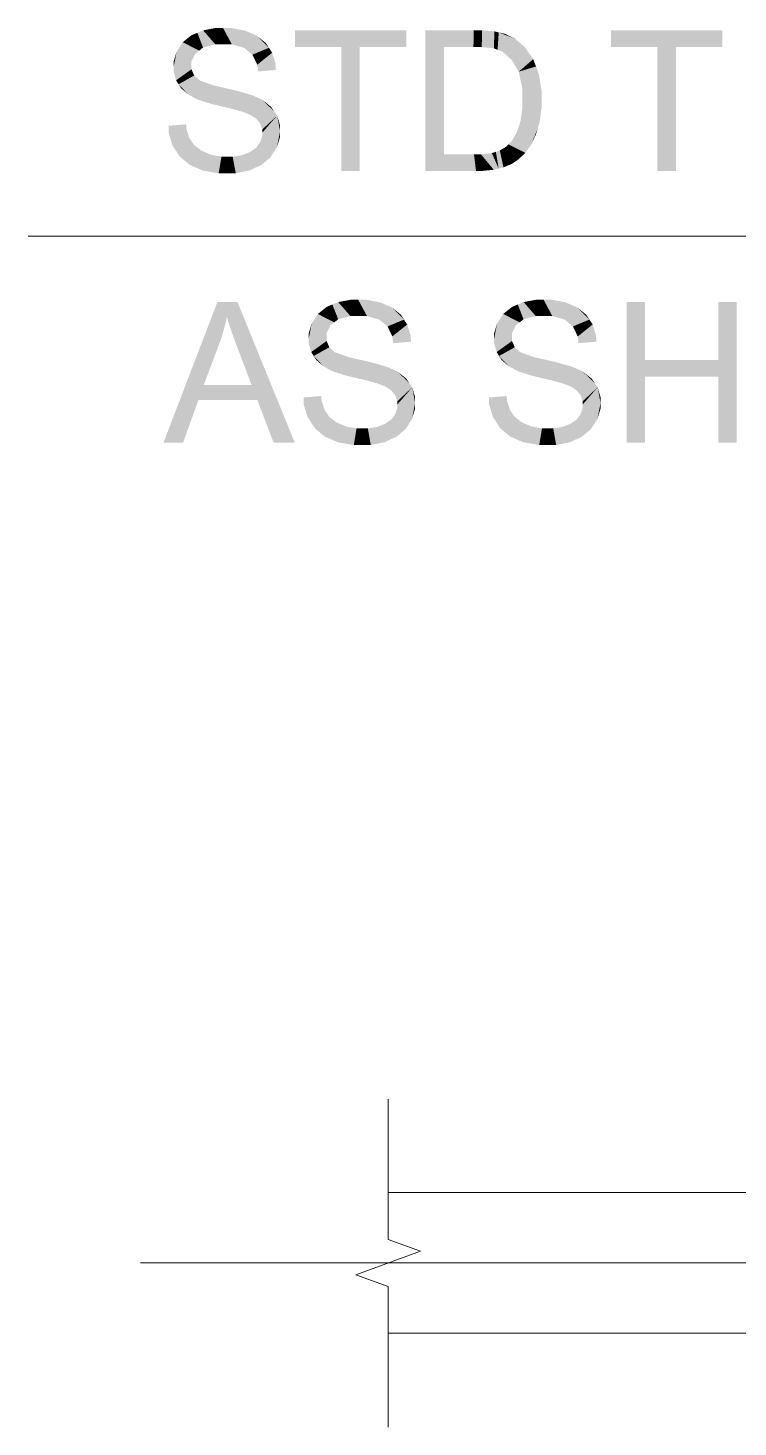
# Model space of a CAD drawing. Header units: millimetres. Extents: x 2 to 579, y 1 to 405.
# Drawn here: x 244.94 to 251.76, y 81.87 to 95.3 of the extents above; entities that cross this region are included whole.
import ezdxf

# ---------------------------------------------------------------- set-up
doc = ezdxf.new("R2010")
doc.units = ezdxf.units.MM
doc.linetypes.add('XKITLINE00', pattern=[0])
doc.layers.add('LinkedObject', color=7, linetype='Continuous', lineweight=0)

# ---------------------------------------------------------------- blocks, each defined once
blk = doc.blocks.new('*A4')
at = {"layer": 'LinkedObject'}
for points in [[(246.62, 95.282), (246.737, 95.147), (246.564, 95.258)], [(246.743, 95.305), (246.737, 95.147), (246.62, 95.282)], [(246.811, 95.305), (246.737, 95.147), (246.743, 95.305)], [(246.737, 95.147), (246.811, 95.305), (246.818, 95.147)], [(246.811, 95.305), (246.896, 95.147), (246.818, 95.147)], [(247.019, 95.28), (246.811, 95.305), (246.886, 95.305)], [(247.076, 95.256), (246.811, 95.305), (247.019, 95.28)], [(247.014, 95.114), (246.811, 95.305), (247.076, 95.256)], [(246.896, 95.147), (246.811, 95.305), (247.014, 95.114)], [(247.502, 95.282), (247.946, 95.122), (247.502, 95.122)], [(248.124, 95.122), (247.946, 95.122), (247.502, 95.282)], [(248.124, 95.122), (247.502, 95.282), (248.571, 95.282)], [(248.124, 95.122), (248.571, 95.282), (248.571, 95.122)], [(248.755, 95.282), (248.933, 95.122), (248.755, 93.932)], [(249.216, 95.122), (248.755, 95.282), (249.219, 95.282)], [(248.933, 95.122), (248.755, 95.282), (249.216, 95.122)], [(249.219, 95.282), (249.296, 95.122), (249.216, 95.122)], [(249.298, 95.282), (249.296, 95.122), (249.219, 95.282)], [(249.298, 95.282), (249.412, 95.109), (249.296, 95.122)], [(249.418, 95.272), (249.412, 95.109), (249.298, 95.282)], [(249.459, 95.262), (249.412, 95.109), (249.418, 95.272)], [(250.538, 95.282), (250.982, 95.122), (250.538, 95.122)], [(251.16, 95.122), (250.982, 95.122), (250.538, 95.282)], [(251.16, 95.122), (250.538, 95.282), (251.607, 95.282)], [(251.16, 95.122), (251.607, 95.282), (251.607, 95.122)], [(246.424, 95.168), (246.582, 95.087), (246.395, 95.123)], [(246.508, 95.235), (246.582, 95.087), (246.424, 95.168)], [(246.619, 95.117), (246.508, 95.235), (246.564, 95.258)], [(246.582, 95.087), (246.508, 95.235), (246.619, 95.117)], [(246.564, 95.258), (246.737, 95.147), (246.619, 95.117)], [(247.076, 95.256), (247.053, 95.081), (247.014, 95.114)], [(247.133, 95.232), (247.053, 95.081), (247.076, 95.256)], [(247.053, 95.081), (247.133, 95.232), (247.093, 95.048)], [(247.093, 95.048), (247.133, 95.232), (247.252, 95.114)], [(247.252, 95.114), (247.133, 95.232), (247.221, 95.161)], [(249.459, 95.262), (249.448, 95.095), (249.412, 95.109)], [(249.448, 95.095), (249.459, 95.262), (249.497, 95.075)], [(249.616, 95.201), (249.459, 95.262), (249.517, 95.249)], [(249.657, 95.166), (249.459, 95.262), (249.616, 95.201)], [(249.582, 94.999), (249.459, 95.262), (249.657, 95.166)], [(249.497, 95.075), (249.459, 95.262), (249.582, 94.999)], [(249.657, 95.166), (249.617, 94.942), (249.582, 94.999)], [(249.71, 95.12), (249.617, 94.942), (249.657, 95.166)], [(246.395, 95.123), (246.337, 94.932), (246.366, 95.079)], [(246.545, 95.058), (246.337, 94.932), (246.395, 95.123)], [(246.366, 95.079), (246.337, 94.932), (246.337, 94.983)], [(246.508, 94.986), (246.337, 94.932), (246.545, 95.058)], [(246.395, 95.123), (246.582, 95.087), (246.545, 95.058)], [(247.252, 95.114), (247.14, 94.952), (247.093, 95.048)], [(247.283, 95.067), (247.14, 94.952), (247.252, 95.114)], [(247.316, 94.96), (247.14, 94.952), (247.283, 95.067)], [(247.946, 93.932), (248.124, 95.122), (248.124, 93.932)], [(247.946, 95.122), (248.124, 95.122), (247.946, 93.932)], [(248.755, 93.932), (248.933, 95.122), (248.933, 94.091)], [(249.79, 95.005), (249.617, 94.942), (249.71, 95.12)], [(249.617, 94.942), (249.79, 95.005), (249.651, 94.885)], [(249.651, 94.885), (249.79, 95.005), (249.817, 94.935)], [(250.982, 93.932), (251.16, 95.122), (251.16, 93.932)], [(250.982, 95.122), (251.16, 95.122), (250.982, 93.932)], [(246.337, 94.932), (246.508, 94.986), (246.508, 94.944)], [(246.508, 94.908), (246.337, 94.932), (246.508, 94.944)], [(246.337, 94.932), (246.508, 94.908), (246.337, 94.886)], [(246.337, 94.886), (246.508, 94.908), (246.36, 94.802)], [(246.36, 94.802), (246.508, 94.908), (246.384, 94.764)], [(246.384, 94.764), (246.508, 94.908), (246.534, 94.848)], [(247.318, 94.901), (247.14, 94.952), (247.316, 94.96)], [(247.14, 94.952), (247.318, 94.901), (247.147, 94.887)], [(249.817, 94.935), (249.686, 94.723), (249.651, 94.885)], [(249.843, 94.865), (249.686, 94.723), (249.817, 94.935)], [(246.534, 94.848), (246.479, 94.664), (246.384, 94.764)], [(246.384, 94.764), (246.479, 94.664), (246.408, 94.726)], [(246.561, 94.824), (246.479, 94.664), (246.534, 94.848)], [(246.479, 94.664), (246.561, 94.824), (246.528, 94.638)], [(246.528, 94.638), (246.561, 94.824), (246.586, 94.801)], [(246.528, 94.638), (246.586, 94.801), (246.565, 94.618)], [(246.565, 94.618), (246.586, 94.801), (246.695, 94.576)], [(246.695, 94.576), (246.586, 94.801), (246.721, 94.753)], [(246.695, 94.576), (246.721, 94.753), (246.788, 94.554)], [(246.788, 94.554), (246.721, 94.753), (246.83, 94.728)], [(249.87, 94.704), (249.686, 94.723), (249.843, 94.865)], [(246.788, 94.554), (246.83, 94.728), (246.881, 94.532)], [(246.881, 94.532), (246.83, 94.728), (246.939, 94.703)], [(246.881, 94.532), (246.939, 94.703), (247.001, 94.499)], [(247.001, 94.499), (246.939, 94.703), (247.028, 94.488)], [(247.028, 94.488), (246.939, 94.703), (247.07, 94.472)], [(247.088, 94.66), (247.07, 94.472), (246.939, 94.703)], [(247.128, 94.642), (247.07, 94.472), (247.088, 94.66)], [(247.07, 94.472), (247.128, 94.642), (247.131, 94.432)], [(247.131, 94.432), (247.128, 94.642), (247.187, 94.615)], [(247.131, 94.432), (247.187, 94.615), (247.15, 94.408)], [(247.15, 94.408), (247.187, 94.615), (247.169, 94.385)], [(247.187, 94.615), (247.302, 94.504), (247.169, 94.385)], [(247.302, 94.504), (247.187, 94.615), (247.274, 94.546)], [(249.87, 94.614), (249.686, 94.723), (249.87, 94.704)], [(249.686, 94.723), (249.87, 94.614), (249.686, 94.617)], [(249.87, 94.614), (249.686, 94.54), (249.686, 94.617)], [(249.87, 94.537), (249.686, 94.54), (249.87, 94.614)], [(247.169, 94.385), (247.302, 94.504), (247.187, 94.329)], [(247.187, 94.329), (247.302, 94.504), (247.331, 94.463)], [(249.686, 94.54), (249.87, 94.537), (249.668, 94.41)], [(249.668, 94.41), (249.87, 94.537), (249.834, 94.341)], [(249.834, 94.341), (249.87, 94.537), (249.852, 94.401)], [(246.461, 94.329), (246.287, 94.365), (246.456, 94.38)], [(246.287, 94.365), (246.361, 94.123), (246.289, 94.297)], [(246.461, 94.329), (246.361, 94.123), (246.287, 94.365)], [(247.187, 94.329), (247.331, 94.463), (247.187, 94.298)], [(247.187, 94.298), (247.331, 94.463), (247.187, 94.266)], [(247.331, 94.463), (247.359, 94.313), (247.187, 94.266)], [(247.359, 94.313), (247.331, 94.463), (247.359, 94.367)], [(249.583, 94.218), (249.834, 94.341), (249.742, 94.145)], [(249.633, 94.303), (249.834, 94.341), (249.583, 94.218)], [(249.651, 94.357), (249.834, 94.341), (249.633, 94.303)], [(249.834, 94.341), (249.651, 94.357), (249.668, 94.41)], [(249.742, 94.145), (249.834, 94.341), (249.77, 94.184)], [(249.77, 94.184), (249.834, 94.341), (249.816, 94.282)], [(246.289, 94.297), (246.361, 94.123), (246.326, 94.176)], [(246.489, 94.246), (246.361, 94.123), (246.461, 94.329)], [(246.361, 94.123), (246.489, 94.246), (246.396, 94.069)], [(246.396, 94.069), (246.489, 94.246), (246.493, 93.989)], [(246.511, 94.213), (246.493, 93.989), (246.489, 94.246)], [(246.533, 94.181), (246.493, 93.989), (246.511, 94.213)], [(247.168, 94.208), (247.328, 94.157), (247.149, 94.182)], [(247.168, 94.208), (247.359, 94.313), (247.328, 94.157)], [(247.187, 94.266), (247.359, 94.313), (247.168, 94.208)], [(247.328, 94.157), (247.359, 94.313), (247.359, 94.259)], [(249.742, 94.145), (249.552, 94.186), (249.583, 94.218)], [(246.533, 94.181), (246.555, 93.962), (246.493, 93.989)], [(246.601, 94.128), (246.555, 93.962), (246.533, 94.181)], [(246.555, 93.962), (246.601, 94.128), (246.616, 93.935)], [(246.646, 94.108), (246.616, 93.935), (246.601, 94.128)], [(246.692, 94.088), (246.616, 93.935), (246.646, 94.108)], [(246.692, 94.088), (246.769, 93.909), (246.616, 93.935)], [(246.796, 94.068), (246.769, 93.909), (246.692, 94.088)], [(246.796, 94.068), (246.861, 93.909), (246.769, 93.909)], [(246.853, 94.068), (246.861, 93.909), (246.796, 94.068)], [(246.853, 94.068), (246.933, 93.909), (246.861, 93.909)], [(246.904, 94.068), (246.933, 93.909), (246.853, 94.068)], [(246.994, 94.083), (247.12, 93.962), (246.904, 94.068)], [(246.904, 94.068), (247.12, 93.962), (246.933, 93.909)], [(247.033, 94.098), (247.266, 94.062), (246.994, 94.083)], [(247.178, 93.988), (246.994, 94.083), (247.266, 94.062)], [(247.12, 93.962), (246.994, 94.083), (247.178, 93.988)], [(247.072, 94.114), (247.266, 94.062), (247.033, 94.098)], [(247.13, 94.155), (247.297, 94.11), (247.072, 94.114)], [(247.072, 94.114), (247.297, 94.11), (247.266, 94.062)], [(247.149, 94.182), (247.328, 94.157), (247.13, 94.155)], [(247.297, 94.11), (247.13, 94.155), (247.328, 94.157)], [(248.933, 94.091), (249.241, 93.932), (248.755, 93.932)], [(249.221, 94.091), (249.241, 93.932), (248.933, 94.091)], [(249.221, 94.091), (249.302, 93.932), (249.241, 93.932)], [(249.288, 94.091), (249.302, 93.932), (249.221, 94.091)], [(249.458, 93.955), (249.288, 94.091), (249.393, 94.103)], [(249.411, 93.943), (249.288, 94.091), (249.458, 93.955)], [(249.302, 93.932), (249.288, 94.091), (249.411, 93.943)], [(249.431, 94.116), (249.458, 93.955), (249.393, 94.103)], [(249.469, 94.128), (249.458, 93.955), (249.431, 94.116)], [(249.458, 93.955), (249.469, 94.128), (249.505, 93.966)], [(249.619, 94.022), (249.469, 94.128), (249.529, 94.163)], [(249.586, 94), (249.469, 94.128), (249.619, 94.022)], [(249.505, 93.966), (249.469, 94.128), (249.586, 94)], [(249.552, 94.186), (249.652, 94.045), (249.529, 94.163)], [(249.529, 94.163), (249.652, 94.045), (249.619, 94.022)], [(249.714, 94.106), (249.552, 94.186), (249.742, 94.145)], [(249.652, 94.045), (249.552, 94.186), (249.714, 94.106)], [(246.933, 93.909), (247.12, 93.962), (247.063, 93.935)], [(246.757, 92.672), (246.775, 92.272), (246.239, 91.322)], [(246.775, 92.272), (246.757, 92.672), (246.798, 92.336)], [(246.798, 92.336), (246.757, 92.672), (246.834, 92.465)], [(246.834, 92.465), (246.757, 92.672), (246.848, 92.53)], [(246.95, 92.672), (246.848, 92.53), (246.757, 92.672)], [(246.848, 92.53), (246.95, 92.672), (246.864, 92.475)], [(246.864, 92.475), (246.95, 92.672), (246.912, 92.334)], [(246.912, 92.334), (246.95, 92.672), (246.944, 92.249)], [(246.944, 92.249), (246.95, 92.672), (247.085, 91.876)], [(247.085, 91.876), (246.95, 92.672), (247.14, 91.731)], [(247.14, 91.731), (246.95, 92.672), (247.5, 91.322)], [(247.806, 92.625), (247.88, 92.477), (247.721, 92.558)], [(247.917, 92.507), (247.806, 92.625), (247.861, 92.649)], [(247.88, 92.477), (247.806, 92.625), (247.917, 92.507)], [(247.917, 92.672), (248.035, 92.537), (247.861, 92.649)], [(247.861, 92.649), (248.035, 92.537), (247.917, 92.507)], [(248.041, 92.695), (248.035, 92.537), (247.917, 92.672)], [(248.109, 92.695), (248.035, 92.537), (248.041, 92.695)], [(248.035, 92.537), (248.109, 92.695), (248.116, 92.537)], [(248.109, 92.695), (248.194, 92.537), (248.116, 92.537)], [(248.316, 92.67), (248.109, 92.695), (248.184, 92.695)], [(248.373, 92.646), (248.109, 92.695), (248.316, 92.67)], [(248.311, 92.504), (248.109, 92.695), (248.373, 92.646)], [(248.194, 92.537), (248.109, 92.695), (248.311, 92.504)], [(248.373, 92.646), (248.351, 92.471), (248.311, 92.504)], [(248.431, 92.622), (248.351, 92.471), (248.373, 92.646)], [(248.351, 92.471), (248.431, 92.622), (248.391, 92.438)], [(248.391, 92.438), (248.431, 92.622), (248.549, 92.504)], [(248.549, 92.504), (248.431, 92.622), (248.519, 92.551)], [(249.586, 92.625), (249.66, 92.477), (249.502, 92.558)], [(249.697, 92.507), (249.586, 92.625), (249.642, 92.649)], [(249.66, 92.477), (249.586, 92.625), (249.697, 92.507)], [(249.698, 92.672), (249.815, 92.537), (249.642, 92.649)], [(249.642, 92.649), (249.815, 92.537), (249.697, 92.507)], [(249.821, 92.695), (249.815, 92.537), (249.698, 92.672)], [(249.89, 92.695), (249.815, 92.537), (249.821, 92.695)], [(249.815, 92.537), (249.89, 92.695), (249.896, 92.537)], [(249.89, 92.695), (249.974, 92.537), (249.896, 92.537)], [(250.097, 92.67), (249.89, 92.695), (249.965, 92.695)], [(250.154, 92.646), (249.89, 92.695), (250.097, 92.67)], [(250.092, 92.504), (249.89, 92.695), (250.154, 92.646)], [(249.974, 92.537), (249.89, 92.695), (250.092, 92.504)], [(250.154, 92.646), (250.132, 92.471), (250.092, 92.504)], [(250.211, 92.622), (250.132, 92.471), (250.154, 92.646)], [(250.132, 92.471), (250.211, 92.622), (250.171, 92.438)], [(250.171, 92.438), (250.211, 92.622), (250.33, 92.504)], [(250.33, 92.504), (250.211, 92.622), (250.299, 92.551)], [(250.865, 92.117), (250.687, 91.322), (250.687, 92.672)], [(250.865, 92.117), (250.687, 92.672), (250.865, 92.672)], [(251.745, 92.672), (251.567, 92.117), (251.567, 92.672)], [(251.567, 91.957), (251.567, 92.117), (251.745, 92.672)], [(251.567, 91.957), (251.745, 92.672), (251.745, 91.322)], [(247.692, 92.513), (247.634, 92.322), (247.663, 92.469)], [(247.843, 92.448), (247.634, 92.322), (247.692, 92.513)], [(247.663, 92.469), (247.634, 92.322), (247.634, 92.373)], [(247.721, 92.558), (247.88, 92.477), (247.692, 92.513)], [(247.692, 92.513), (247.88, 92.477), (247.843, 92.448)], [(248.549, 92.504), (248.437, 92.342), (248.391, 92.438)], [(248.58, 92.457), (248.437, 92.342), (248.549, 92.504)], [(248.613, 92.35), (248.437, 92.342), (248.58, 92.457)], [(249.473, 92.513), (249.415, 92.322), (249.444, 92.469)], [(249.623, 92.448), (249.415, 92.322), (249.473, 92.513)], [(249.444, 92.469), (249.415, 92.322), (249.415, 92.373)], [(249.502, 92.558), (249.66, 92.477), (249.473, 92.513)], [(249.473, 92.513), (249.66, 92.477), (249.623, 92.448)], [(250.33, 92.504), (250.218, 92.342), (250.171, 92.438)], [(250.361, 92.457), (250.218, 92.342), (250.33, 92.504)], [(250.394, 92.35), (250.218, 92.342), (250.361, 92.457)], [(247.806, 92.376), (247.634, 92.322), (247.843, 92.448)], [(247.634, 92.322), (247.806, 92.376), (247.806, 92.334)], [(247.806, 92.298), (247.634, 92.322), (247.806, 92.334)], [(247.634, 92.322), (247.806, 92.298), (247.634, 92.276)], [(248.616, 92.291), (248.437, 92.342), (248.613, 92.35)], [(248.437, 92.342), (248.616, 92.291), (248.444, 92.277)], [(249.586, 92.376), (249.415, 92.322), (249.623, 92.448)], [(249.415, 92.322), (249.586, 92.376), (249.586, 92.334)], [(249.586, 92.298), (249.415, 92.322), (249.586, 92.334)], [(249.415, 92.322), (249.586, 92.298), (249.415, 92.276)], [(250.396, 92.291), (250.218, 92.342), (250.394, 92.35)], [(250.218, 92.342), (250.396, 92.291), (250.225, 92.277)], [(246.239, 91.322), (246.775, 92.272), (246.626, 91.876)], [(247.634, 92.276), (247.806, 92.298), (247.658, 92.192)], [(247.658, 92.192), (247.806, 92.298), (247.682, 92.154)], [(247.682, 92.154), (247.806, 92.298), (247.832, 92.238)], [(247.832, 92.238), (247.777, 92.054), (247.682, 92.154)], [(247.858, 92.214), (247.777, 92.054), (247.832, 92.238)], [(247.777, 92.054), (247.858, 92.214), (247.825, 92.028)], [(247.825, 92.028), (247.858, 92.214), (247.884, 92.191)], [(247.825, 92.028), (247.884, 92.191), (247.862, 92.008)], [(247.862, 92.008), (247.884, 92.191), (247.992, 91.966)], [(247.992, 91.966), (247.884, 92.191), (248.018, 92.143)], [(249.415, 92.276), (249.586, 92.298), (249.439, 92.192)], [(249.439, 92.192), (249.586, 92.298), (249.462, 92.154)], [(249.462, 92.154), (249.586, 92.298), (249.613, 92.238)], [(249.613, 92.238), (249.558, 92.054), (249.462, 92.154)], [(249.639, 92.214), (249.558, 92.054), (249.613, 92.238)], [(249.558, 92.054), (249.639, 92.214), (249.606, 92.028)], [(249.606, 92.028), (249.639, 92.214), (249.665, 92.191)], [(249.606, 92.028), (249.665, 92.191), (249.643, 92.008)], [(249.643, 92.008), (249.665, 92.191), (249.773, 91.966)], [(249.773, 91.966), (249.665, 92.191), (249.799, 92.143)], [(247.682, 92.154), (247.777, 92.054), (247.705, 92.116)], [(247.992, 91.966), (248.018, 92.143), (248.085, 91.944)], [(248.085, 91.944), (248.018, 92.143), (248.127, 92.118)], [(248.085, 91.944), (248.127, 92.118), (248.178, 91.922)], [(248.178, 91.922), (248.127, 92.118), (248.236, 92.093)], [(248.178, 91.922), (248.236, 92.093), (248.298, 91.889)], [(248.298, 91.889), (248.236, 92.093), (248.326, 91.878)], [(248.326, 91.878), (248.236, 92.093), (248.368, 91.862)], [(248.385, 92.05), (248.368, 91.862), (248.236, 92.093)], [(248.426, 92.032), (248.368, 91.862), (248.385, 92.05)], [(249.462, 92.154), (249.558, 92.054), (249.486, 92.116)], [(249.773, 91.966), (249.799, 92.143), (249.866, 91.944)], [(249.866, 91.944), (249.799, 92.143), (249.908, 92.118)], [(249.866, 91.944), (249.908, 92.118), (249.959, 91.922)], [(249.959, 91.922), (249.908, 92.118), (250.017, 92.093)], [(249.959, 91.922), (250.017, 92.093), (250.079, 91.889)], [(250.079, 91.889), (250.017, 92.093), (250.106, 91.878)], [(250.106, 91.878), (250.017, 92.093), (250.149, 91.862)], [(250.166, 92.05), (250.149, 91.862), (250.017, 92.093)], [(250.207, 92.032), (250.149, 91.862), (250.166, 92.05)], [(250.865, 91.957), (250.687, 91.322), (250.865, 92.117)], [(250.865, 92.117), (251.567, 91.957), (250.865, 91.957)], [(251.567, 92.117), (251.567, 91.957), (250.865, 92.117)], [(248.368, 91.862), (248.426, 92.032), (248.429, 91.822)], [(248.429, 91.822), (248.426, 92.032), (248.485, 92.005)], [(248.429, 91.822), (248.485, 92.005), (248.447, 91.798)], [(248.447, 91.798), (248.485, 92.005), (248.466, 91.775)], [(248.485, 92.005), (248.6, 91.894), (248.466, 91.775)], [(248.6, 91.894), (248.485, 92.005), (248.572, 91.936)], [(250.149, 91.862), (250.207, 92.032), (250.209, 91.822)], [(250.209, 91.822), (250.207, 92.032), (250.266, 92.005)], [(250.209, 91.822), (250.266, 92.005), (250.228, 91.798)], [(250.228, 91.798), (250.266, 92.005), (250.247, 91.775)], [(250.266, 92.005), (250.381, 91.894), (250.247, 91.775)], [(250.381, 91.894), (250.266, 92.005), (250.353, 91.936)], [(250.687, 91.322), (250.865, 91.957), (250.865, 91.322)], [(251.567, 91.957), (251.745, 91.322), (251.567, 91.322)], [(246.575, 91.731), (246.239, 91.322), (246.626, 91.876)], [(246.626, 91.876), (247.14, 91.731), (246.575, 91.731)], [(247.085, 91.876), (247.14, 91.731), (246.626, 91.876)], [(248.466, 91.775), (248.6, 91.894), (248.485, 91.719)], [(248.485, 91.719), (248.6, 91.894), (248.628, 91.853)], [(248.485, 91.719), (248.628, 91.853), (248.485, 91.688)], [(248.485, 91.688), (248.628, 91.853), (248.485, 91.656)], [(248.628, 91.853), (248.656, 91.703), (248.485, 91.656)], [(248.656, 91.703), (248.628, 91.853), (248.656, 91.757)], [(250.247, 91.775), (250.381, 91.894), (250.265, 91.719)], [(250.265, 91.719), (250.381, 91.894), (250.409, 91.853)], [(250.265, 91.719), (250.409, 91.853), (250.265, 91.688)], [(250.265, 91.688), (250.409, 91.853), (250.265, 91.656)], [(250.409, 91.853), (250.437, 91.703), (250.265, 91.656)], [(250.437, 91.703), (250.409, 91.853), (250.437, 91.757)], [(246.239, 91.322), (246.575, 91.731), (246.427, 91.322)], [(247.14, 91.731), (247.5, 91.322), (247.297, 91.322)], [(247.759, 91.719), (247.584, 91.755), (247.753, 91.77)], [(247.584, 91.755), (247.658, 91.513), (247.586, 91.687)], [(247.759, 91.719), (247.658, 91.513), (247.584, 91.755)], [(247.586, 91.687), (247.658, 91.513), (247.623, 91.566)], [(247.787, 91.636), (247.658, 91.513), (247.759, 91.719)], [(248.466, 91.598), (248.656, 91.703), (248.625, 91.547)], [(248.485, 91.656), (248.656, 91.703), (248.466, 91.598)], [(248.625, 91.547), (248.656, 91.703), (248.656, 91.649)], [(249.54, 91.719), (249.365, 91.755), (249.534, 91.77)], [(249.365, 91.755), (249.439, 91.513), (249.367, 91.687)], [(249.54, 91.719), (249.439, 91.513), (249.365, 91.755)], [(249.367, 91.687), (249.439, 91.513), (249.404, 91.566)], [(249.567, 91.636), (249.439, 91.513), (249.54, 91.719)], [(250.246, 91.598), (250.437, 91.703), (250.406, 91.547)], [(250.265, 91.656), (250.437, 91.703), (250.246, 91.598)], [(250.406, 91.547), (250.437, 91.703), (250.437, 91.649)], [(247.658, 91.513), (247.787, 91.636), (247.693, 91.459)], [(247.693, 91.459), (247.787, 91.636), (247.79, 91.379)], [(247.809, 91.603), (247.79, 91.379), (247.787, 91.636)], [(247.83, 91.571), (247.79, 91.379), (247.809, 91.603)], [(247.83, 91.571), (247.852, 91.352), (247.79, 91.379)], [(247.898, 91.518), (247.852, 91.352), (247.83, 91.571)], [(247.852, 91.352), (247.898, 91.518), (247.914, 91.325)], [(247.944, 91.498), (247.914, 91.325), (247.898, 91.518)], [(248.428, 91.545), (248.595, 91.5), (248.37, 91.504)], [(248.447, 91.572), (248.625, 91.547), (248.428, 91.545)], [(248.595, 91.5), (248.428, 91.545), (248.625, 91.547)], [(248.466, 91.598), (248.625, 91.547), (248.447, 91.572)], [(249.439, 91.513), (249.567, 91.636), (249.474, 91.459)], [(249.474, 91.459), (249.567, 91.636), (249.571, 91.379)], [(249.589, 91.603), (249.571, 91.379), (249.567, 91.636)], [(249.611, 91.571), (249.571, 91.379), (249.589, 91.603)], [(249.611, 91.571), (249.633, 91.352), (249.571, 91.379)], [(249.679, 91.518), (249.633, 91.352), (249.611, 91.571)], [(249.633, 91.352), (249.679, 91.518), (249.694, 91.325)], [(249.725, 91.498), (249.694, 91.325), (249.679, 91.518)], [(250.208, 91.545), (250.375, 91.5), (250.15, 91.504)], [(250.227, 91.572), (250.406, 91.547), (250.208, 91.545)], [(250.375, 91.5), (250.208, 91.545), (250.406, 91.547)], [(250.246, 91.598), (250.406, 91.547), (250.227, 91.572)], [(247.99, 91.478), (247.914, 91.325), (247.944, 91.498)], [(247.99, 91.478), (248.067, 91.299), (247.914, 91.325)], [(248.093, 91.458), (248.067, 91.299), (247.99, 91.478)], [(248.093, 91.458), (248.158, 91.299), (248.067, 91.299)], [(248.151, 91.458), (248.158, 91.299), (248.093, 91.458)], [(248.151, 91.458), (248.23, 91.299), (248.158, 91.299)], [(248.202, 91.458), (248.23, 91.299), (248.151, 91.458)], [(248.292, 91.473), (248.418, 91.352), (248.202, 91.458)], [(248.202, 91.458), (248.418, 91.352), (248.23, 91.299)], [(248.331, 91.488), (248.564, 91.452), (248.292, 91.473)], [(248.475, 91.378), (248.292, 91.473), (248.564, 91.452)], [(248.418, 91.352), (248.292, 91.473), (248.475, 91.378)], [(248.37, 91.504), (248.564, 91.452), (248.331, 91.488)], [(248.37, 91.504), (248.595, 91.5), (248.564, 91.452)], [(249.771, 91.478), (249.694, 91.325), (249.725, 91.498)], [(249.771, 91.478), (249.848, 91.299), (249.694, 91.325)], [(249.874, 91.458), (249.848, 91.299), (249.771, 91.478)], [(249.874, 91.458), (249.939, 91.299), (249.848, 91.299)], [(249.931, 91.458), (249.939, 91.299), (249.874, 91.458)], [(249.931, 91.458), (250.011, 91.299), (249.939, 91.299)], [(249.982, 91.458), (250.011, 91.299), (249.931, 91.458)], [(250.072, 91.473), (250.199, 91.352), (249.982, 91.458)], [(249.982, 91.458), (250.199, 91.352), (250.011, 91.299)], [(250.111, 91.488), (250.345, 91.452), (250.072, 91.473)], [(250.256, 91.378), (250.072, 91.473), (250.345, 91.452)], [(250.199, 91.352), (250.072, 91.473), (250.256, 91.378)], [(250.15, 91.504), (250.345, 91.452), (250.111, 91.488)], [(250.15, 91.504), (250.375, 91.5), (250.345, 91.452)], [(248.23, 91.299), (248.418, 91.352), (248.36, 91.325)], [(250.011, 91.299), (250.199, 91.352), (250.141, 91.325)]]:
    blk.add_hatch(color=7, dxfattribs=at).paths.add_polyline_path(points, flags=17)
at = {"layer": 'LinkedObject', "color": 6, "linetype": 'XKITLINE00', "lineweight": 0}
for p, q in [((260.814, 93.306), (244.938, 93.306)), ((246.017, 83.444), (259.191, 83.444))]:
    blk.add_line(p, q, dxfattribs=at)
at = {"layer": 'LinkedObject', "color": 7, "linetype": 'XKITLINE00', "lineweight": 0}
for p, q in [((248.397, 85.017), (248.397, 83.667)), ((248.397, 84.119), (277.531, 84.119)), ((248.397, 83.667), (248.706, 83.555)), ((248.706, 83.555), (248.088, 83.33)), ((248.088, 83.33), (248.397, 83.217)), ((248.397, 83.217), (248.397, 81.867)), ((277.531, 82.769), (248.397, 82.769))]:
    blk.add_line(p, q, dxfattribs=at)

msp = doc.modelspace()

# ---------------------------------------------------------------- block references
at = {"lineweight": 0}
msp.add_blockref('*A4', (0, 0), dxfattribs=at)

doc.saveas('drawing.dxf')
